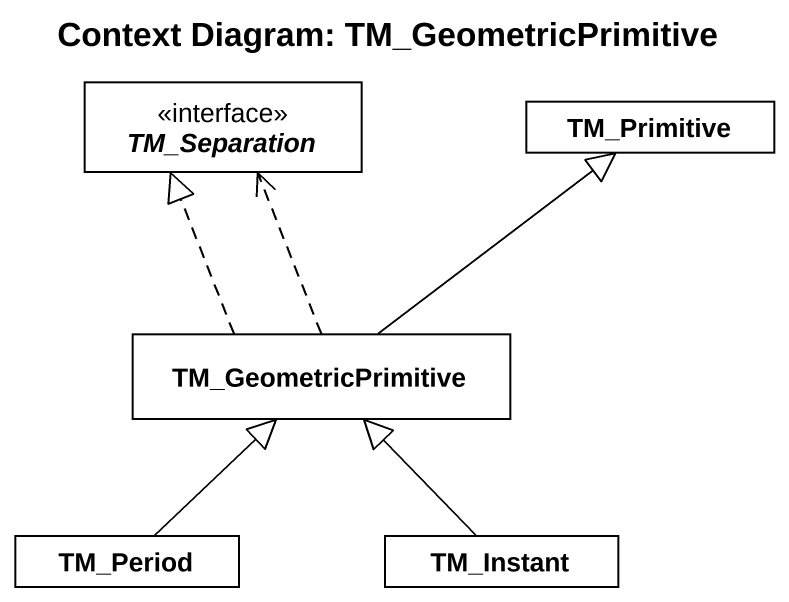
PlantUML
@startuml
title Context Diagram: TM_GeometricPrimitive
hide circle
hide empty members
interface TM_Separation
class TM_Primitive
class TM_GeometricPrimitive
class TM_Period
class TM_Instant
TM_GeometricPrimitive .up.> TM_Separation
TM_GeometricPrimitive .up.|> TM_Separation
TM_GeometricPrimitive -up-|> TM_Primitive
TM_Period -up-|> TM_GeometricPrimitive
TM_Instant -up-|> TM_GeometricPrimitive
@enduml
